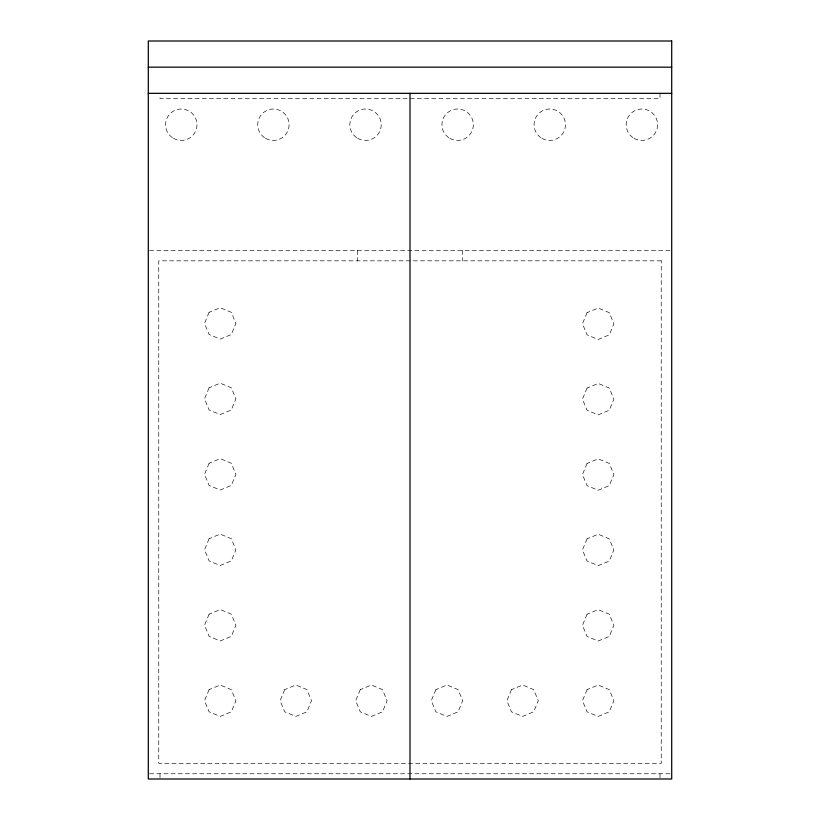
<?xml version="1.0" encoding="UTF-8"?>
<svg xmlns="http://www.w3.org/2000/svg" width="820" height="820" viewBox="0 0 820 820"><rect width="100%" height="100%" fill="white"/><g stroke="black" fill="none" stroke-linecap="round" stroke-linejoin="round"><path stroke-width="0.61" stroke-dasharray="4.1 3.07" d="M149.578 250.366L671.703 250.366M149.578 773.762L671.703 773.762M659.997 93.337L659.997 98.574L160.002 98.574L160.002 95.438M659.997 773.762L659.997 779M462.336 250.366L462.336 260.832M357.663 250.366L357.663 260.832M160.002 773.762L160.002 777.954M209.1 312.317L204.508 323.418L209.1 334.519L220.211 339.121L231.312 334.519L235.904 323.418L231.312 312.317L220.211 307.715L209.1 312.317M209.1 387.778L204.508 398.879L209.1 409.979L220.211 414.582L231.312 409.979L235.904 398.879L231.312 387.778L220.211 383.176L209.1 387.778M209.1 463.238L204.508 474.339L209.1 485.44L220.211 490.042L231.312 485.44L235.904 474.339L231.312 463.238L220.211 458.636L209.1 463.238M209.1 538.699L204.508 549.8L209.1 560.9L220.211 565.503L231.312 560.9L235.904 549.8L231.312 538.699L220.211 534.097L209.1 538.699M209.1 614.159L204.508 625.26L209.1 636.361L220.211 640.963L231.312 636.361L235.904 625.26L231.312 614.159L220.211 609.557L209.1 614.159M209.1 689.62L204.508 700.721L209.1 711.822L220.211 716.424L231.312 711.822L235.904 700.721L231.312 689.62L220.211 685.018L209.1 689.62M284.694 689.62L280.102 700.721L284.694 711.822L295.805 716.424L306.906 711.822L311.497 700.721L306.906 689.62L295.805 685.018L284.694 689.62M360.287 689.62L355.695 700.721L360.287 711.822L371.388 716.424L382.499 711.822L387.091 700.721L382.499 689.62L371.388 685.018L360.287 689.62M587.069 312.656L582.466 323.767L587.069 334.867L598.169 339.459L609.28 334.867L613.872 323.767L609.28 312.656L598.169 308.064L587.069 312.656M435.881 689.62L431.279 700.721L435.881 711.822L446.982 716.424L458.093 711.822L462.685 700.721L458.093 689.62L446.982 685.018L435.881 689.62M587.069 388.055L582.466 399.155L587.069 410.256L598.169 414.858L609.28 410.256L613.872 399.155L609.28 388.055L598.169 383.452L587.069 388.055M587.069 463.443L582.466 474.544L587.069 485.645L598.169 490.247L609.28 485.645L613.872 474.544L609.28 463.443L598.169 458.841L587.069 463.443M511.475 689.62L506.873 700.721L511.475 711.822L522.576 716.424L533.687 711.822L538.279 700.721L533.687 689.62L522.576 685.018L511.475 689.62M587.069 538.832L582.466 549.933L587.069 561.044L598.169 565.636L609.28 561.044L613.872 549.933L609.28 538.832L598.169 534.24L587.069 538.832M587.069 614.221L582.466 625.332L587.069 636.433L598.169 641.035L609.28 636.433L613.872 625.332L609.28 614.221L598.169 609.629L587.069 614.221M587.069 689.62L582.466 700.721L587.069 711.822L598.169 716.424L609.28 711.822L613.872 700.721L609.28 689.62L598.169 685.018L587.069 689.62M661.238 260.832L158.762 260.832L158.762 763.297L661.238 763.297L661.238 260.832M634.024 138.313A15.703 15.703 0 0 0 657.578 124.722A15.703 15.703 0 0 0 634.024 111.12A15.703 15.703 0 0 0 634.024 138.313M173.43 138.313A15.703 15.703 0 0 0 196.984 124.722A15.703 15.703 0 0 0 173.43 111.12A15.703 15.703 0 0 0 173.43 138.313M265.557 138.313A15.703 15.703 0 0 0 289.101 124.722A15.703 15.703 0 0 0 265.557 111.12A15.703 15.703 0 0 0 265.557 138.313M357.674 138.313A15.703 15.703 0 0 0 381.228 124.722A15.703 15.703 0 0 0 357.674 111.12A15.703 15.703 0 0 0 357.674 138.313M449.79 138.313A15.703 15.703 0 0 0 473.345 124.722A15.703 15.703 0 0 0 449.79 111.12A15.703 15.703 0 0 0 449.79 138.313M541.907 138.313A15.703 15.703 0 0 0 565.462 124.722A15.703 15.703 0 0 0 541.907 111.12A15.703 15.703 0 0 0 541.907 138.313"/><path stroke-width="1.23" d="M148.297 67.168L671.703 67.168M148.297 93.337L671.703 93.337M410 93.337L410 779M671.703 41L148.297 41L148.297 779L671.703 779L671.703 41"/></g></svg>
